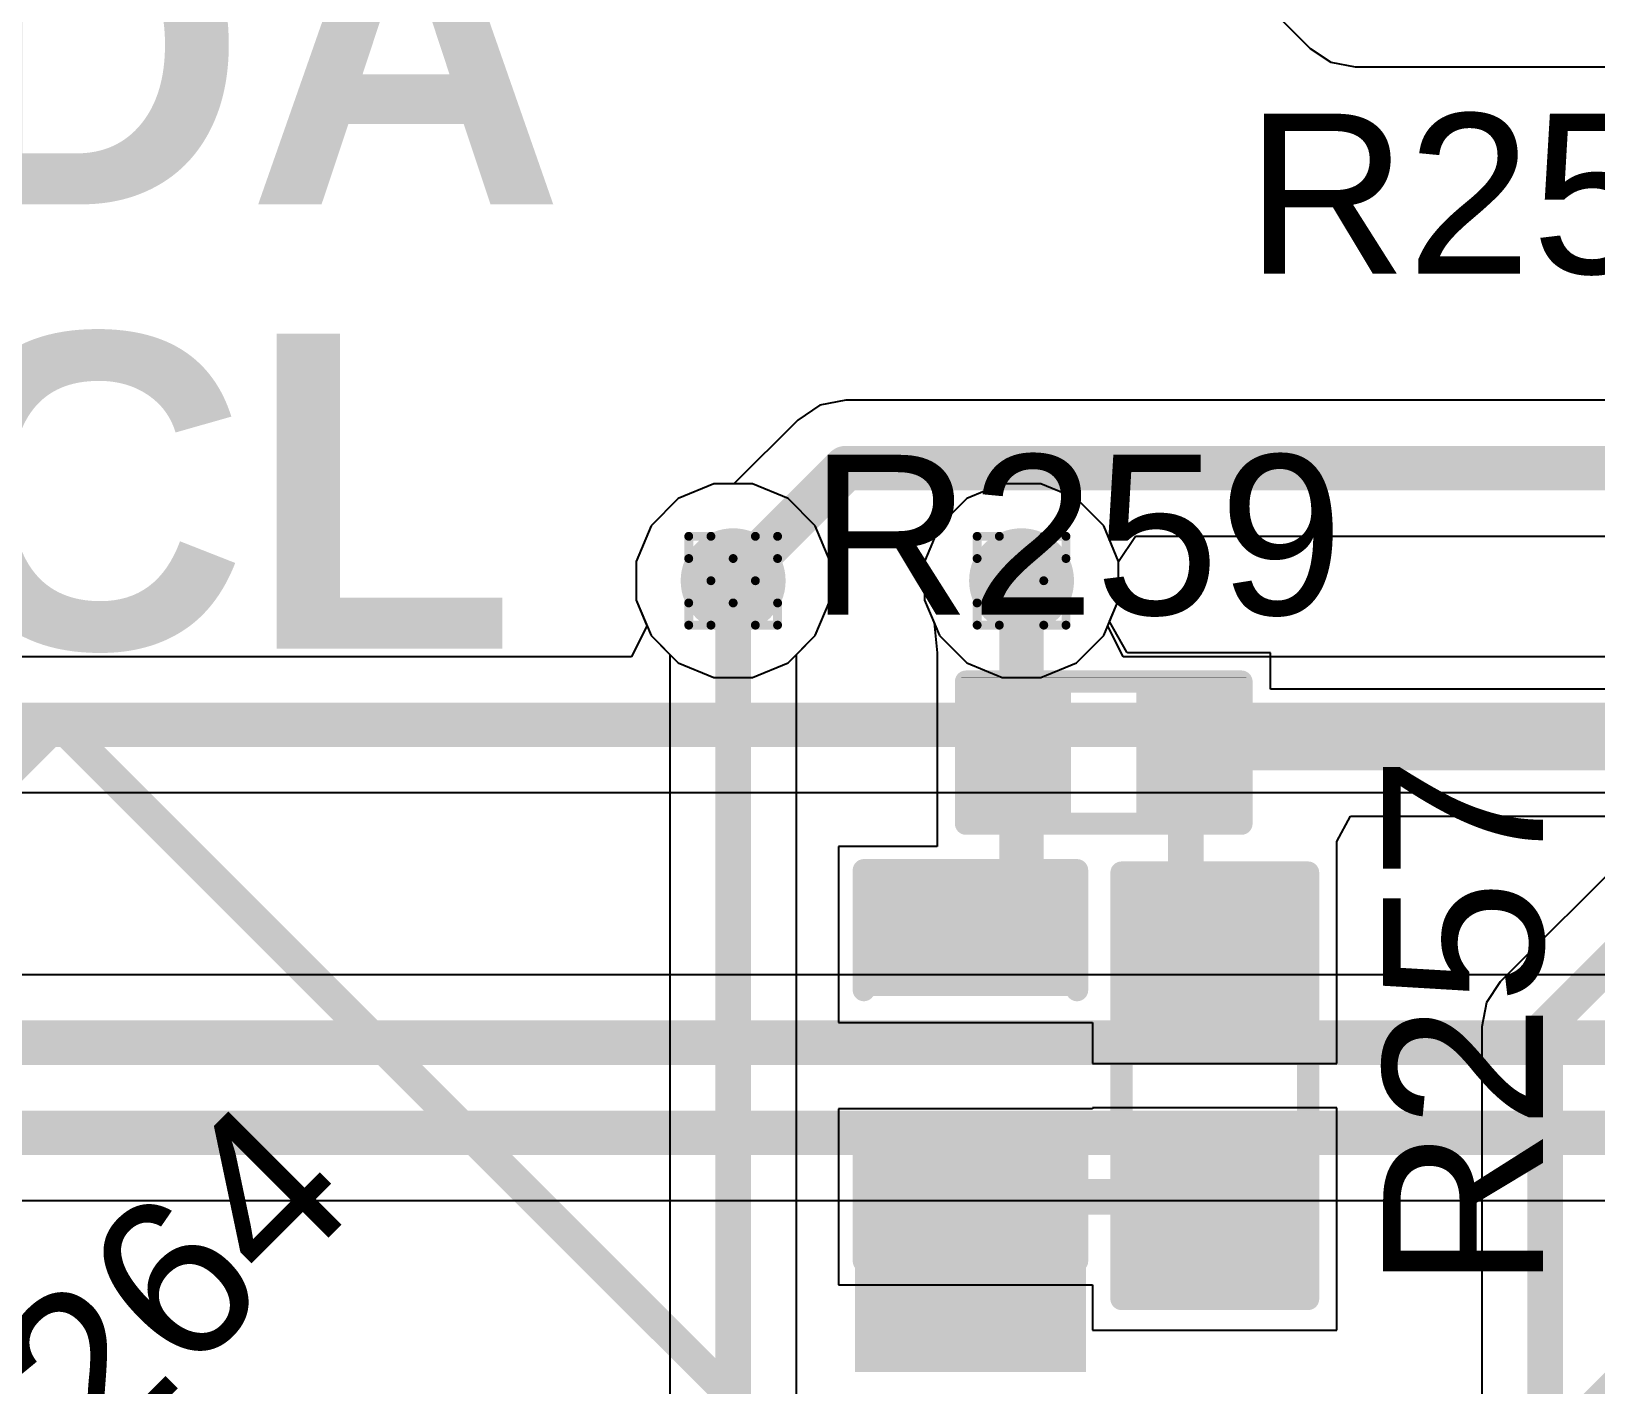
# Model space of a CAD drawing. Header units: inches. Extents: x -11 to 5379, y 0 to 5429.
# Drawn here: x 182.68 to 191.62, y 31.6 to 39.34 of the extents above; entities that cross this region are included whole.
import ezdxf

# ---------------------------------------------------------------- set-up
doc = ezdxf.new("R2010")
doc.units = ezdxf.units.IN
for name, color, linetype in [('Bottom Layer', 5, 'Continuous'), ('Drill Drawing', 1, 'Continuous'), ('GND', 16, 'Continuous'), ('PWR', 76, 'Continuous'), ('Top Layer', 1, 'Continuous'), ('Top Overlay', 2, 'Continuous'), ('Top Paste', 8, 'Continuous'), ('Top Solder', 216, 'Continuous'), ('Via Holes', 16, 'Continuous')]:
    doc.layers.add(name, color=color, linetype=linetype)
doc.styles.add('Arial', font='', dxfattribs={"height": 0.2})
doc.styles.add('Arial_Bold', font='', dxfattribs={"height": 0.2})
doc.styles.get('Arial').set_extended_font_data('Arial')
doc.styles.get('Arial_Bold').set_extended_font_data('Arial', bold=True)

# ---------------------------------------------------------------- blocks, each defined once
blk = doc.blocks.new('R___0402_259')
at = {"layer": 'Top Layer'}
for points in [[(-0.6985, -0.3175), (-0.6985, 0.3175), (-0.2413, 0.3175), (-0.2413, -0.3175)], [(0.2413, -0.3175), (0.2413, 0.3175), (0.6985, 0.3175), (0.6985, -0.3175)]]:
    blk.add_hatch(color=1, dxfattribs=at).paths.add_polyline_path(points)
at = {"layer": 'Top Paste'}
for points in [[(-0.6985, -0.3175), (-0.6985, 0.3175), (-0.2413, 0.3175), (-0.2413, -0.3175)], [(0.2413, -0.3175), (0.2413, 0.3175), (0.6985, 0.3175), (0.6985, -0.3175)]]:
    blk.add_hatch(color=8, dxfattribs=at).paths.add_polyline_path(points)
at = {"layer": 'Top Solder'}
for points in [[(-0.7535, -0.3725), (-0.7535, 0.3725), (-0.1863, 0.3725), (-0.1863, -0.3725)], [(0.1863, -0.3725), (0.1863, 0.3725), (0.7535, 0.3725), (0.7535, -0.3725)]]:
    blk.add_hatch(color=216, dxfattribs=at).paths.add_polyline_path(points)
at = {"layer": 'Top Overlay'}
for points in [[(-0.7874, 0.4064, 0.127, 0.127, 0), (-0.7874, -0.4064, 0.127, 0.127, 0)], [(0.7874, 0.4064, 0.127, 0.127, 0), (-0.7874, 0.4064, 0.127, 0.127, 0)], [(0.7874, 0.4064, 0.127, 0.127, 0), (0.7874, -0.4064, 0.127, 0.127, 0)], [(0.7874, -0.4064, 0.127, 0.127, 0), (-0.7874, -0.4064, 0.127, 0.127, 0)], [(0.8128, -0.4318, 0.00323, 0.00323, 0), (-0.8128, -0.4318, 0.00323, 0.00323, 0)]]:
    blk.add_lwpolyline(points, format="xyseb", dxfattribs=at)
for points in [[(-0.8191, 0.4064, 0.0635, 0.0635, 1), (-0.7556, 0.4064, 0.0635, 0.0635, 1)], [(-0.8191, 0.4064, 0.0635, 0.0635, 1), (-0.7556, 0.4064, 0.0635, 0.0635, 1)], [(0.7556, 0.4064, 0.0635, 0.0635, 1), (0.8191, 0.4064, 0.0635, 0.0635, 1)], [(0.7556, 0.4064, 0.0635, 0.0635, 1), (0.8191, 0.4064, 0.0635, 0.0635, 1)], [(-0.8191, -0.4064, 0.0635, 0.0635, 1), (-0.7556, -0.4064, 0.0635, 0.0635, 1)], [(-0.8191, -0.4064, 0.0635, 0.0635, 1), (-0.7556, -0.4064, 0.0635, 0.0635, 1)], [(0.7556, -0.4064, 0.0635, 0.0635, 1), (0.8191, -0.4064, 0.0635, 0.0635, 1)], [(0.7556, -0.4064, 0.0635, 0.0635, 1), (0.8191, -0.4064, 0.0635, 0.0635, 1)], [(-0.8136, -0.4318, 0.00161, 0.00161, 1), (-0.812, -0.4318, 0.00161, 0.00161, 1)], [(0.812, -0.4318, 0.00161, 0.00161, 1), (0.8136, -0.4318, 0.00161, 0.00161, 1)]]:
    blk.add_lwpolyline(points, format="xyseb", close=True, dxfattribs=at)
blk = doc.blocks.new('R___0603_261')
at = {"layer": 'Top Layer'}
for points in [[(-0.381, 0.4445), (-0.381, -0.4445), (-1.143, -0.4445), (-1.143, 0.4445)], [(1.143, 0.4445), (1.143, -0.4445), (0.381, -0.4445), (0.381, 0.4445)]]:
    blk.add_hatch(color=1, dxfattribs=at).paths.add_polyline_path(points)
at = {"layer": 'Top Paste'}
for points in [[(-0.381, 0.4445), (-0.381, -0.4445), (-1.143, -0.4445), (-1.143, 0.4445)], [(1.143, 0.4445), (1.143, -0.4445), (0.381, -0.4445), (0.381, 0.4445)]]:
    blk.add_hatch(color=8, dxfattribs=at).paths.add_polyline_path(points)
at = {"layer": 'Top Solder'}
for points in [[(-0.2794, 0.5461), (-0.2794, -0.5461), (-1.2446, -0.5461), (-1.2446, 0.5461)], [(1.2446, 0.5461), (1.2446, -0.5461), (0.2794, -0.5461), (0.2794, 0.5461)]]:
    blk.add_hatch(color=216, dxfattribs=at).paths.add_polyline_path(points)
at = {"layer": 'Top Overlay'}
for points in [[(-1.2192, 0.5334, 0.127, 0.127, 0), (1.2192, 0.5334, 0.127, 0.127, 0)], [(-1.2192, 0.5334, 0.127, 0.127, 0), (-1.2192, -0.5334, 0.127, 0.127, 0)], [(1.2192, 0.5334, 0.127, 0.127, 0), (1.2192, -0.5334, 0.127, 0.127, 0)], [(-1.2192, -0.5334, 0.127, 0.127, 0), (1.2192, -0.5334, 0.127, 0.127, 0)]]:
    blk.add_lwpolyline(points, format="xyseb", dxfattribs=at)
for points in [[(-1.25095, 0.5334, 0.0635, 0.0635, 1), (-1.18745, 0.5334, 0.0635, 0.0635, 1)], [(-1.25095, 0.5334, 0.0635, 0.0635, 1), (-1.18745, 0.5334, 0.0635, 0.0635, 1)], [(1.18745, 0.5334, 0.0635, 0.0635, 1), (1.25095, 0.5334, 0.0635, 0.0635, 1)], [(1.18745, 0.5334, 0.0635, 0.0635, 1), (1.25095, 0.5334, 0.0635, 0.0635, 1)], [(-1.25095, -0.5334, 0.0635, 0.0635, 1), (-1.18745, -0.5334, 0.0635, 0.0635, 1)], [(-1.25095, -0.5334, 0.0635, 0.0635, 1), (-1.18745, -0.5334, 0.0635, 0.0635, 1)], [(1.18745, -0.5334, 0.0635, 0.0635, 1), (1.25095, -0.5334, 0.0635, 0.0635, 1)], [(1.18745, -0.5334, 0.0635, 0.0635, 1), (1.25095, -0.5334, 0.0635, 0.0635, 1)]]:
    blk.add_lwpolyline(points, format="xyseb", close=True, dxfattribs=at)
blk = doc.blocks.new('LED_0603_490')
at = {"layer": 'Top Layer'}
for points in [[(-1, 0.5), (-0.5, 0.5), (-0.5, -0.5), (-1, -0.5)], [(0.5, 0.5), (1, 0.5), (1, -0.5), (0.5, -0.5)]]:
    blk.add_hatch(color=1, dxfattribs=at).paths.add_polyline_path(points)
at = {"layer": 'Top Overlay'}
blk.add_hatch(color=2, dxfattribs=at).paths.add_polyline_path([(1.1176, -0.6604), (1.7526, -0.6604), (1.7526, 0.6604), (1.1176, 0.6604)])
at = {"layer": 'Top Paste'}
for points in [[(-1, 0.5), (-0.5, 0.5), (-0.5, -0.5), (-1, -0.5)], [(0.5, 0.5), (1, 0.5), (1, -0.5), (0.5, -0.5)]]:
    blk.add_hatch(color=8, dxfattribs=at).paths.add_polyline_path(points)
at = {"layer": 'Top Solder'}
for points in [[(-1.1016, 0.6016), (-0.3984, 0.6016), (-0.3984, -0.6016), (-1.1016, -0.6016)], [(0.3984, 0.6016), (1.1016, 0.6016), (1.1016, -0.6016), (0.3984, -0.6016)]]:
    blk.add_hatch(color=216, dxfattribs=at).paths.add_polyline_path(points)
at = {"layer": 'Top Overlay'}
for points in [[(-0.4318, 0.6096, 0.127, 0.127, 0), (-1.1176, 0.6096, 0.127, 0.127, 0)], [(-1.1176, -0.6096, 0.127, 0.127, 0), (-1.1176, 0.6096, 0.127, 0.127, 0)], [(1.1176, 0.6096, 0.127, 0.127, 0), (0.4318, 0.6096, 0.127, 0.127, 0)], [(1.1176, -0.6096, 0.127, 0.127, 0), (1.1176, 0.6096, 0.127, 0.127, 0)], [(-0.4318, -0.6096, 0.127, 0.127, 0), (-1.1176, -0.6096, 0.127, 0.127, 0)], [(1.1176, -0.6096, 0.127, 0.127, 0), (0.4318, -0.6096, 0.127, 0.127, 0)]]:
    blk.add_lwpolyline(points, format="xyseb", dxfattribs=at)
for points in [[(-1.1494, 0.6096, 0.0635, 0.0635, 1), (-1.0858, 0.6096, 0.0635, 0.0635, 1)], [(-1.1494, 0.6096, 0.0635, 0.0635, 1), (-1.0858, 0.6096, 0.0635, 0.0635, 1)], [(-0.4636, 0.6096, 0.0635, 0.0635, 1), (-0.4001, 0.6096, 0.0635, 0.0635, 1)], [(0.4001, 0.6096, 0.0635, 0.0635, 1), (0.4636, 0.6096, 0.0635, 0.0635, 1)], [(1.0859, 0.6096, 0.0635, 0.0635, 1), (1.1494, 0.6096, 0.0635, 0.0635, 1)], [(1.0859, 0.6096, 0.0635, 0.0635, 1), (1.1494, 0.6096, 0.0635, 0.0635, 1)], [(-1.1494, -0.6096, 0.0635, 0.0635, 1), (-1.0858, -0.6096, 0.0635, 0.0635, 1)], [(-1.1494, -0.6096, 0.0635, 0.0635, 1), (-1.0858, -0.6096, 0.0635, 0.0635, 1)], [(-0.4636, -0.6096, 0.0635, 0.0635, 1), (-0.4001, -0.6096, 0.0635, 0.0635, 1)], [(0.4001, -0.6096, 0.0635, 0.0635, 1), (0.4636, -0.6096, 0.0635, 0.0635, 1)], [(1.0859, -0.6096, 0.0635, 0.0635, 1), (1.1494, -0.6096, 0.0635, 0.0635, 1)], [(1.0859, -0.6096, 0.0635, 0.0635, 1), (1.1494, -0.6096, 0.0635, 0.0635, 1)]]:
    blk.add_lwpolyline(points, format="xyseb", close=True, dxfattribs=at)

msp = doc.modelspace()

# ---------------------------------------------------------------- hatches: boundary and pattern name
at = {"layer": 'Bottom Layer'}
h = msp.add_hatch(color=5, dxfattribs=at)
edge = h.paths.add_edge_path()
edge.add_arc((186.69, 36.195), 0.3, 0, 360)
h = msp.add_hatch(color=5, dxfattribs=at)
edge = h.paths.add_edge_path()
edge.add_arc((188.3389, 36.195), 0.3, 0, 360)
at = {"layer": 'GND'}
h = msp.add_hatch(color=16, dxfattribs=at)
edge = h.paths.add_edge_path()
edge.add_arc((186.69, 36.195), 0.3, 0, 360)
h = msp.add_hatch(color=16, dxfattribs=at)
edge = h.paths.add_edge_path()
edge.add_arc((188.3389, 36.195), 0.3, 0, 360)
at = {"layer": 'PWR'}
h = msp.add_hatch(color=76, dxfattribs=at)
edge = h.paths.add_edge_path()
edge.add_arc((186.69, 36.195), 0.3, 0, 360)
h = msp.add_hatch(color=76, dxfattribs=at)
edge = h.paths.add_edge_path()
edge.add_arc((188.3389, 36.195), 0.3, 0, 360)
at = {"layer": 'Top Layer'}
h = msp.add_hatch(color=1, dxfattribs=at)
edge = h.paths.add_edge_path()
edge.add_arc((186.69, 36.195), 0.3, 0, 360)
h = msp.add_hatch(color=1, dxfattribs=at)
edge = h.paths.add_edge_path()
edge.add_arc((188.3389, 36.195), 0.3, 0, 360)
at = {"layer": 'Via Holes'}
h = msp.add_hatch(color=7, dxfattribs=at)
edge = h.paths.add_edge_path()
edge.add_arc((186.69, 36.195), 0.15, 0, 360)
h = msp.add_hatch(color=7, dxfattribs=at)
edge = h.paths.add_edge_path()
edge.add_arc((188.3389, 36.195), 0.15, 0, 360)

# ---------------------------------------------------------------- linework, layer by layer
at = {"layer": 'Bottom Layer'}
for p, q in [((187.3343, 37.2278), (187.1856, 37.1982)), ((196.19, 37.2278), (187.3343, 37.2278)), ((187.1856, 37.1982), (187.0596, 37.114)), ((187.0596, 37.114), (186.6946, 36.749)), ((186.5798, 36.749), (186.3762, 36.6647)), ((186.6946, 36.749), (186.5798, 36.749)), ((186.3762, 36.6647), (186.2203, 36.5088)), ((186.2203, 36.5088), (186.136, 36.3052)), ((188.8929, 36.3052), (188.9902, 36.4508)), ((188.9902, 36.4508), (196.3466, 36.4508)), ((186.136, 36.3052), (186.136, 36.0848)), ((188.8929, 36.0848), (188.8929, 36.3052)), ((186.136, 36.0848), (186.1968, 35.9379)), ((188.8321, 35.9379), (188.8929, 36.0848)), ((186.1968, 35.9379), (186.1091, 35.7601)), ((188.9198, 35.7601), (188.8321, 35.9379)), ((186.1091, 35.7601), (179.5971, 35.7601)), ((193.6418, 35.7601), (188.9198, 35.7601)), ((179.4362, 34.9832), (193.6418, 34.9832)), ((195.9964, 33.9419), (176.3418, 33.9419)), ((176.3817, 32.6499), (192.1122, 32.6499))]:
    msp.add_line(p, q, dxfattribs=at)
for points in [[(186.69, 36.195, 0.254, 0.254, 0), (187.3343, 36.8393, 0.254, 0.254, 0)], [(187.3343, 36.8393, 0.254, 0.254, 0), (196.5075, 36.8393, 0.254, 0.254, 0)], [(179.4362, 35.3716, 0.254, 0.254, 0), (194.0368, 35.3716, 0.254, 0.254, 0)], [(176.0075, 33.5534, 0.254, 0.254, 0), (196.1573, 33.5534, 0.254, 0.254, 0)], [(176.2208, 33.0384, 0.254, 0.254, 0), (196.3899, 33.0384, 0.254, 0.254, 0)]]:
    msp.add_lwpolyline(points, format="xyseb", dxfattribs=at)
for points in [[(187.2708, 36.8393, 0.127, 0.127, 1), (187.3978, 36.8393, 0.127, 0.127, 1)], [(187.2708, 36.8393, 0.127, 0.127, 1), (187.3978, 36.8393, 0.127, 0.127, 1)], [(186.6265, 36.195, 0.127, 0.127, 1), (186.7535, 36.195, 0.127, 0.127, 1)]]:
    msp.add_lwpolyline(points, format="xyseb", close=True, dxfattribs=at)
at = {"layer": 'Drill Drawing'}
for points in [[(186.436, 36.322, 0.0508, 0.0508, 0), (186.436, 36.449, 0.0508, 0.0508, 0)], [(186.436, 36.449, 0.0508, 0.0508, 0), (186.563, 36.449, 0.0508, 0.0508, 0)], [(186.563, 36.449, 0.0508, 0.0508, 0), (186.69, 36.322, 0.0508, 0.0508, 0)], [(186.69, 36.322, 0.0508, 0.0508, 0), (186.817, 36.449, 0.0508, 0.0508, 0)], [(186.817, 36.449, 0.0508, 0.0508, 0), (186.944, 36.449, 0.0508, 0.0508, 0)], [(186.944, 36.322, 0.0508, 0.0508, 0), (186.944, 36.449, 0.0508, 0.0508, 0)], [(188.0849, 36.322, 0.0508, 0.0508, 0), (188.0849, 36.449, 0.0508, 0.0508, 0)], [(188.0849, 36.449, 0.0508, 0.0508, 0), (188.2119, 36.449, 0.0508, 0.0508, 0)], [(188.2119, 36.449, 0.0508, 0.0508, 0), (188.3389, 36.322, 0.0508, 0.0508, 0)], [(188.3389, 36.322, 0.0508, 0.0508, 0), (188.4659, 36.449, 0.0508, 0.0508, 0)], [(188.4659, 36.449, 0.0508, 0.0508, 0), (188.5929, 36.449, 0.0508, 0.0508, 0)], [(188.5929, 36.322, 0.0508, 0.0508, 0), (188.5929, 36.449, 0.0508, 0.0508, 0)], [(186.436, 36.322, 0.0508, 0.0508, 0), (186.563, 36.195, 0.0508, 0.0508, 0)], [(186.817, 36.195, 0.0508, 0.0508, 0), (186.944, 36.322, 0.0508, 0.0508, 0)], [(188.0849, 36.322, 0.0508, 0.0508, 0), (188.2119, 36.195, 0.0508, 0.0508, 0)], [(188.4659, 36.195, 0.0508, 0.0508, 0), (188.5929, 36.322, 0.0508, 0.0508, 0)], [(186.436, 36.068, 0.0508, 0.0508, 0), (186.563, 36.195, 0.0508, 0.0508, 0)], [(186.817, 36.195, 0.0508, 0.0508, 0), (186.944, 36.068, 0.0508, 0.0508, 0)], [(188.0849, 36.068, 0.0508, 0.0508, 0), (188.2119, 36.195, 0.0508, 0.0508, 0)], [(188.4659, 36.195, 0.0508, 0.0508, 0), (188.5929, 36.068, 0.0508, 0.0508, 0)], [(186.436, 35.941, 0.0508, 0.0508, 0), (186.436, 36.068, 0.0508, 0.0508, 0)], [(186.563, 35.941, 0.0508, 0.0508, 0), (186.69, 36.068, 0.0508, 0.0508, 0)], [(186.69, 36.068, 0.0508, 0.0508, 0), (186.817, 35.941, 0.0508, 0.0508, 0)], [(186.944, 35.941, 0.0508, 0.0508, 0), (186.944, 36.068, 0.0508, 0.0508, 0)], [(188.0849, 35.941, 0.0508, 0.0508, 0), (188.0849, 36.068, 0.0508, 0.0508, 0)], [(188.2119, 35.941, 0.0508, 0.0508, 0), (188.3389, 36.068, 0.0508, 0.0508, 0)], [(188.3389, 36.068, 0.0508, 0.0508, 0), (188.4659, 35.941, 0.0508, 0.0508, 0)], [(188.5929, 35.941, 0.0508, 0.0508, 0), (188.5929, 36.068, 0.0508, 0.0508, 0)], [(186.436, 35.941, 0.0508, 0.0508, 0), (186.563, 35.941, 0.0508, 0.0508, 0)], [(186.817, 35.941, 0.0508, 0.0508, 0), (186.944, 35.941, 0.0508, 0.0508, 0)], [(188.0849, 35.941, 0.0508, 0.0508, 0), (188.2119, 35.941, 0.0508, 0.0508, 0)], [(188.4659, 35.941, 0.0508, 0.0508, 0), (188.5929, 35.941, 0.0508, 0.0508, 0)]]:
    msp.add_lwpolyline(points, format="xyseb", dxfattribs=at)
for points in [[(186.4233, 36.449, 0.0254, 0.0254, 1), (186.4487, 36.449, 0.0254, 0.0254, 1)], [(186.4233, 36.449, 0.0254, 0.0254, 1), (186.4487, 36.449, 0.0254, 0.0254, 1)], [(186.5503, 36.449, 0.0254, 0.0254, 1), (186.5757, 36.449, 0.0254, 0.0254, 1)], [(186.5503, 36.449, 0.0254, 0.0254, 1), (186.5757, 36.449, 0.0254, 0.0254, 1)], [(186.8043, 36.449, 0.0254, 0.0254, 1), (186.8297, 36.449, 0.0254, 0.0254, 1)], [(186.8043, 36.449, 0.0254, 0.0254, 1), (186.8297, 36.449, 0.0254, 0.0254, 1)], [(186.9313, 36.449, 0.0254, 0.0254, 1), (186.9567, 36.449, 0.0254, 0.0254, 1)], [(186.9313, 36.449, 0.0254, 0.0254, 1), (186.9567, 36.449, 0.0254, 0.0254, 1)], [(188.0722, 36.449, 0.0254, 0.0254, 1), (188.0976, 36.449, 0.0254, 0.0254, 1)], [(188.0722, 36.449, 0.0254, 0.0254, 1), (188.0976, 36.449, 0.0254, 0.0254, 1)], [(188.1992, 36.449, 0.0254, 0.0254, 1), (188.2246, 36.449, 0.0254, 0.0254, 1)], [(188.1992, 36.449, 0.0254, 0.0254, 1), (188.2246, 36.449, 0.0254, 0.0254, 1)], [(188.4532, 36.449, 0.0254, 0.0254, 1), (188.4786, 36.449, 0.0254, 0.0254, 1)], [(188.4532, 36.449, 0.0254, 0.0254, 1), (188.4786, 36.449, 0.0254, 0.0254, 1)], [(188.5802, 36.449, 0.0254, 0.0254, 1), (188.6056, 36.449, 0.0254, 0.0254, 1)], [(188.5802, 36.449, 0.0254, 0.0254, 1), (188.6056, 36.449, 0.0254, 0.0254, 1)], [(186.4233, 36.322, 0.0254, 0.0254, 1), (186.4487, 36.322, 0.0254, 0.0254, 1)], [(186.4233, 36.322, 0.0254, 0.0254, 1), (186.4487, 36.322, 0.0254, 0.0254, 1)], [(186.6773, 36.322, 0.0254, 0.0254, 1), (186.7027, 36.322, 0.0254, 0.0254, 1)], [(186.6773, 36.322, 0.0254, 0.0254, 1), (186.7027, 36.322, 0.0254, 0.0254, 1)], [(186.9313, 36.322, 0.0254, 0.0254, 1), (186.9567, 36.322, 0.0254, 0.0254, 1)], [(186.9313, 36.322, 0.0254, 0.0254, 1), (186.9567, 36.322, 0.0254, 0.0254, 1)], [(188.0722, 36.322, 0.0254, 0.0254, 1), (188.0976, 36.322, 0.0254, 0.0254, 1)], [(188.0722, 36.322, 0.0254, 0.0254, 1), (188.0976, 36.322, 0.0254, 0.0254, 1)], [(188.3262, 36.322, 0.0254, 0.0254, 1), (188.3516, 36.322, 0.0254, 0.0254, 1)], [(188.3262, 36.322, 0.0254, 0.0254, 1), (188.3516, 36.322, 0.0254, 0.0254, 1)], [(188.5802, 36.322, 0.0254, 0.0254, 1), (188.6056, 36.322, 0.0254, 0.0254, 1)], [(188.5802, 36.322, 0.0254, 0.0254, 1), (188.6056, 36.322, 0.0254, 0.0254, 1)], [(186.5503, 36.195, 0.0254, 0.0254, 1), (186.5757, 36.195, 0.0254, 0.0254, 1)], [(186.5503, 36.195, 0.0254, 0.0254, 1), (186.5757, 36.195, 0.0254, 0.0254, 1)], [(186.8043, 36.195, 0.0254, 0.0254, 1), (186.8297, 36.195, 0.0254, 0.0254, 1)], [(186.8043, 36.195, 0.0254, 0.0254, 1), (186.8297, 36.195, 0.0254, 0.0254, 1)], [(188.1992, 36.195, 0.0254, 0.0254, 1), (188.2246, 36.195, 0.0254, 0.0254, 1)], [(188.1992, 36.195, 0.0254, 0.0254, 1), (188.2246, 36.195, 0.0254, 0.0254, 1)], [(188.4532, 36.195, 0.0254, 0.0254, 1), (188.4786, 36.195, 0.0254, 0.0254, 1)], [(188.4532, 36.195, 0.0254, 0.0254, 1), (188.4786, 36.195, 0.0254, 0.0254, 1)], [(186.4233, 36.068, 0.0254, 0.0254, 1), (186.4487, 36.068, 0.0254, 0.0254, 1)], [(186.4233, 36.068, 0.0254, 0.0254, 1), (186.4487, 36.068, 0.0254, 0.0254, 1)], [(186.6773, 36.068, 0.0254, 0.0254, 1), (186.7027, 36.068, 0.0254, 0.0254, 1)], [(186.6773, 36.068, 0.0254, 0.0254, 1), (186.7027, 36.068, 0.0254, 0.0254, 1)], [(186.9313, 36.068, 0.0254, 0.0254, 1), (186.9567, 36.068, 0.0254, 0.0254, 1)], [(186.9313, 36.068, 0.0254, 0.0254, 1), (186.9567, 36.068, 0.0254, 0.0254, 1)], [(188.0722, 36.068, 0.0254, 0.0254, 1), (188.0976, 36.068, 0.0254, 0.0254, 1)], [(188.0722, 36.068, 0.0254, 0.0254, 1), (188.0976, 36.068, 0.0254, 0.0254, 1)], [(188.3262, 36.068, 0.0254, 0.0254, 1), (188.3516, 36.068, 0.0254, 0.0254, 1)], [(188.3262, 36.068, 0.0254, 0.0254, 1), (188.3516, 36.068, 0.0254, 0.0254, 1)], [(188.5802, 36.068, 0.0254, 0.0254, 1), (188.6056, 36.068, 0.0254, 0.0254, 1)], [(188.5802, 36.068, 0.0254, 0.0254, 1), (188.6056, 36.068, 0.0254, 0.0254, 1)], [(186.4233, 35.941, 0.0254, 0.0254, 1), (186.4487, 35.941, 0.0254, 0.0254, 1)], [(186.4233, 35.941, 0.0254, 0.0254, 1), (186.4487, 35.941, 0.0254, 0.0254, 1)], [(186.5503, 35.941, 0.0254, 0.0254, 1), (186.5757, 35.941, 0.0254, 0.0254, 1)], [(186.5503, 35.941, 0.0254, 0.0254, 1), (186.5757, 35.941, 0.0254, 0.0254, 1)], [(186.8043, 35.941, 0.0254, 0.0254, 1), (186.8297, 35.941, 0.0254, 0.0254, 1)], [(186.8043, 35.941, 0.0254, 0.0254, 1), (186.8297, 35.941, 0.0254, 0.0254, 1)], [(186.9313, 35.941, 0.0254, 0.0254, 1), (186.9567, 35.941, 0.0254, 0.0254, 1)], [(186.9313, 35.941, 0.0254, 0.0254, 1), (186.9567, 35.941, 0.0254, 0.0254, 1)], [(188.0722, 35.941, 0.0254, 0.0254, 1), (188.0976, 35.941, 0.0254, 0.0254, 1)], [(188.0722, 35.941, 0.0254, 0.0254, 1), (188.0976, 35.941, 0.0254, 0.0254, 1)], [(188.1992, 35.941, 0.0254, 0.0254, 1), (188.2246, 35.941, 0.0254, 0.0254, 1)], [(188.1992, 35.941, 0.0254, 0.0254, 1), (188.2246, 35.941, 0.0254, 0.0254, 1)], [(188.4532, 35.941, 0.0254, 0.0254, 1), (188.4786, 35.941, 0.0254, 0.0254, 1)], [(188.4532, 35.941, 0.0254, 0.0254, 1), (188.4786, 35.941, 0.0254, 0.0254, 1)], [(188.5802, 35.941, 0.0254, 0.0254, 1), (188.6056, 35.941, 0.0254, 0.0254, 1)], [(188.5802, 35.941, 0.0254, 0.0254, 1), (188.6056, 35.941, 0.0254, 0.0254, 1)]]:
    msp.add_lwpolyline(points, format="xyseb", close=True, dxfattribs=at)
at = {"layer": 'GND'}
for p, q in [((186.5798, 36.749), (186.3762, 36.6647)), ((186.8002, 36.749), (186.5798, 36.749)), ((187.0038, 36.6647), (186.8002, 36.749)), ((188.2287, 36.749), (188.0251, 36.6647)), ((188.4491, 36.749), (188.2287, 36.749)), ((188.6527, 36.6647), (188.4491, 36.749)), ((186.3762, 36.6647), (186.2203, 36.5088)), ((187.1597, 36.5088), (187.0038, 36.6647)), ((188.0251, 36.6647), (187.8692, 36.5088)), ((188.8086, 36.5088), (188.6527, 36.6647)), ((186.2203, 36.5088), (186.136, 36.3052)), ((187.244, 36.3052), (187.1597, 36.5088)), ((187.8692, 36.5088), (187.7849, 36.3052)), ((188.8929, 36.3052), (188.8086, 36.5088)), ((186.136, 36.3052), (186.136, 36.0848)), ((187.244, 36.0848), (187.244, 36.3052)), ((187.7849, 36.3052), (187.7849, 36.0848)), ((188.8929, 36.0848), (188.8929, 36.3052)), ((186.136, 36.0848), (186.2203, 35.8812)), ((187.1597, 35.8812), (187.244, 36.0848)), ((187.7849, 36.0848), (187.8692, 35.8812)), ((188.8086, 35.8812), (188.8929, 36.0848)), ((186.2203, 35.8812), (186.3762, 35.7253)), ((187.0038, 35.7253), (187.1597, 35.8812)), ((187.8692, 35.8812), (188.0251, 35.7253)), ((188.6527, 35.7253), (188.8086, 35.8812)), ((186.3762, 35.7253), (186.5798, 35.641)), ((186.8002, 35.641), (187.0038, 35.7253)), ((188.0251, 35.7253), (188.2287, 35.641)), ((188.4491, 35.641), (188.6527, 35.7253)), ((186.5798, 35.641), (186.8002, 35.641)), ((188.2287, 35.641), (188.4491, 35.641))]:
    msp.add_line(p, q, dxfattribs=at)
at = {"layer": 'PWR'}
for p, q in [((186.5798, 36.749), (186.3762, 36.6647)), ((186.8002, 36.749), (186.5798, 36.749)), ((187.0038, 36.6647), (186.8002, 36.749)), ((186.3762, 36.6647), (186.2203, 36.5088)), ((187.1597, 36.5088), (187.0038, 36.6647)), ((186.2203, 36.5088), (186.136, 36.3052)), ((187.244, 36.3052), (187.1597, 36.5088)), ((186.136, 36.3052), (186.136, 36.0848)), ((187.244, 36.0848), (187.244, 36.3052)), ((186.136, 36.0848), (186.2203, 35.8812)), ((187.1597, 35.8812), (187.244, 36.0848)), ((186.2203, 35.8812), (186.3762, 35.7253)), ((187.0038, 35.7253), (187.1597, 35.8812)), ((186.3762, 35.7253), (186.5798, 35.641)), ((186.8002, 35.641), (187.0038, 35.7253)), ((186.5798, 35.641), (186.8002, 35.641))]:
    msp.add_line(p, q, dxfattribs=at)
at = {"layer": 'Top Layer'}
for p, q in [((189.4816, 39.7475), (189.9896, 39.2395)), ((189.9896, 39.2395), (189.9896, 39.2395)), ((189.9896, 39.2395), (190.1073, 39.1609)), ((190.1073, 39.1609), (190.246, 39.1333)), ((190.246, 39.1333), (190.246, 39.1333)), ((190.246, 39.1333), (192.0633, 39.1333)), ((186.5798, 36.749), (186.3762, 36.6647)), ((186.8002, 36.749), (186.5798, 36.749)), ((187.0038, 36.6647), (186.8002, 36.749)), ((188.2287, 36.749), (188.0251, 36.6647)), ((188.4491, 36.749), (188.2287, 36.749)), ((188.6527, 36.6647), (188.4491, 36.749)), ((186.3762, 36.6647), (186.2203, 36.5088)), ((187.1597, 36.5088), (187.0038, 36.6647)), ((188.0251, 36.6647), (187.8692, 36.5088)), ((188.8086, 36.5088), (188.6527, 36.6647)), ((186.2203, 36.5088), (186.136, 36.3052)), ((187.244, 36.3052), (187.1597, 36.5088)), ((187.8692, 36.5088), (187.7849, 36.3052)), ((188.8929, 36.3052), (188.8086, 36.5088)), ((186.136, 36.3052), (186.136, 36.0848)), ((187.244, 36.0848), (187.244, 36.3052)), ((187.7849, 36.3052), (187.7849, 36.0848)), ((188.8929, 36.0848), (188.8929, 36.3052)), ((186.136, 36.0848), (186.2203, 35.8812)), ((187.1597, 35.8812), (187.244, 36.0848)), ((187.7849, 36.0848), (187.8391, 35.9541)), ((188.8417, 35.9612), (188.8929, 36.0848)), ((188.9412, 35.7867), (188.8417, 35.9612)), ((186.2203, 35.8812), (186.3274, 35.7741)), ((187.0526, 35.7741), (187.1597, 35.8812)), ((187.8391, 35.9541), (187.8563, 35.7834)), ((187.8563, 35.7834), (187.8563, 35.7834)), ((187.8563, 35.7834), (187.8563, 35.7834)), ((187.8563, 35.7834), (187.8563, 34.6759)), ((188.9459, 35.7834), (188.9412, 35.7867)), ((189.7613, 35.7834), (188.9459, 35.7834)), ((189.7613, 35.5745), (189.7613, 35.7834)), ((186.3274, 35.7741), (186.3274, 30.6302)), ((187.0526, 30.48), (187.0526, 35.7741)), ((192.0879, 35.5745), (189.7613, 35.5745)), ((190.1423, 34.7039), (190.2204, 34.8493)), ((190.2204, 34.8493), (191.7924, 34.8493)), ((187.8563, 34.6759), (187.2928, 34.6759)), ((187.2928, 34.6759), (187.2928, 33.6679)), ((190.1423, 33.4339), (190.1423, 34.7039)), ((191.8605, 34.6851), (191.0759, 33.9005)), ((191.0759, 33.9005), (190.9974, 33.7829)), ((190.9974, 33.7829), (190.9698, 33.6441)), ((187.2928, 33.6679), (188.7453, 33.6679)), ((188.7453, 33.6679), (188.7453, 33.4339)), ((190.9698, 33.6441), (190.9698, 33.6441)), ((190.9698, 33.6441), (190.9698, 29.8309)), ((188.7453, 33.4339), (190.1423, 33.4339)), ((188.7453, 33.1759), (187.2928, 33.1759)), ((187.2928, 33.1759), (187.2928, 32.1679)), ((190.1423, 33.1799), (188.7453, 33.1799)), ((188.7453, 33.1799), (188.7453, 33.1759)), ((190.1423, 31.9099), (190.1423, 33.1799)), ((187.2928, 32.1679), (188.7453, 32.1679)), ((188.7453, 32.1679), (188.7453, 31.9099)), ((188.7453, 31.9099), (190.1423, 31.9099))]:
    msp.add_line(p, q, dxfattribs=at)
for points in [[(191.3323, 33.6441, 0.2032, 0.2032, 0), (195.7951, 38.107, 0.2032, 0.2032, 0)], [(188.3389, 34.2949, 0.254, 0.254, 0), (188.3389, 36.195, 0.254, 0.254, 0)], [(186.69, 30.48, 0.2032, 0.2032, 0), (186.69, 36.195, 0.2032, 0.2032, 0)], [(189.2787, 35.2119, 0.2032, 0.2032, 0), (192.238, 35.2119, 0.2032, 0.2032, 0)], [(189.2787, 34.234, 0.2032, 0.2032, 0), (189.2787, 35.2119, 0.2032, 0.2032, 0)], [(188.2159, 34.1719, 0.254, 0.254, 0), (188.3389, 34.2949, 0.254, 0.254, 0)], [(188.0468, 34.1719, 0.254, 0.254, 0), (188.2159, 34.1719, 0.254, 0.254, 0)], [(189.2787, 34.234, 0.2032, 0.2032, 0), (189.4438, 34.0689, 0.2032, 0.2032, 0)], [(191.3323, 29.8309, 0.2032, 0.2032, 0), (191.3323, 33.6441, 0.2032, 0.2032, 0)], [(188.0468, 32.6719, 0.2032, 0.2032, 0), (189.3168, 32.6719, 0.2032, 0.2032, 0)], [(189.3168, 32.6719, 0.2032, 0.2032, 0), (189.4438, 32.5449, 0.2032, 0.2032, 0)]]:
    msp.add_lwpolyline(points, format="xyseb", dxfattribs=at)
for points in [[(188.2754, 36.195, 0.127, 0.127, 1), (188.4024, 36.195, 0.127, 0.127, 1)], [(186.6392, 36.195, 0.1016, 0.1016, 1), (186.7408, 36.195, 0.1016, 0.1016, 1)], [(189.2279, 35.2119, 0.1016, 0.1016, 1), (189.3295, 35.2119, 0.1016, 0.1016, 1)], [(189.2279, 35.2119, 0.1016, 0.1016, 1), (189.3295, 35.2119, 0.1016, 0.1016, 1)], [(188.2754, 34.2949, 0.127, 0.127, 1), (188.4024, 34.2949, 0.127, 0.127, 1)], [(188.2754, 34.2949, 0.127, 0.127, 1), (188.4024, 34.2949, 0.127, 0.127, 1)], [(187.9833, 34.1719, 0.127, 0.127, 1), (188.1103, 34.1719, 0.127, 0.127, 1)], [(188.1524, 34.1719, 0.127, 0.127, 1), (188.2794, 34.1719, 0.127, 0.127, 1)], [(188.1524, 34.1719, 0.127, 0.127, 1), (188.2794, 34.1719, 0.127, 0.127, 1)], [(189.2279, 34.234, 0.1016, 0.1016, 1), (189.3295, 34.234, 0.1016, 0.1016, 1)], [(189.2279, 34.234, 0.1016, 0.1016, 1), (189.3295, 34.234, 0.1016, 0.1016, 1)], [(189.393, 34.0689, 0.1016, 0.1016, 1), (189.4946, 34.0689, 0.1016, 0.1016, 1)], [(191.2815, 33.6441, 0.1016, 0.1016, 1), (191.3831, 33.6441, 0.1016, 0.1016, 1)], [(191.2815, 33.6441, 0.1016, 0.1016, 1), (191.3831, 33.6441, 0.1016, 0.1016, 1)], [(187.996, 32.6719, 0.1016, 0.1016, 1), (188.0976, 32.6719, 0.1016, 0.1016, 1)], [(189.266, 32.6719, 0.1016, 0.1016, 1), (189.3676, 32.6719, 0.1016, 0.1016, 1)], [(189.266, 32.6719, 0.1016, 0.1016, 1), (189.3676, 32.6719, 0.1016, 0.1016, 1)], [(189.393, 32.5449, 0.1016, 0.1016, 1), (189.4946, 32.5449, 0.1016, 0.1016, 1)]]:
    msp.add_lwpolyline(points, format="xyseb", close=True, dxfattribs=at)
at = {"layer": 'Top Overlay'}
for points in [[(177.9301, 30.4831, 0.1778, 0.1778, 0), (182.8297, 35.3827, 0.1778, 0.1778, 0)], [(182.8297, 35.3827, 0.1778, 0.1778, 0), (186.7759, 31.4365, 0.1778, 0.1778, 0)], [(190.6011, 30.4678, 0.1778, 0.1778, 0), (193.6427, 33.5094, 0.1778, 0.1778, 0)]]:
    msp.add_lwpolyline(points, format="xyseb", dxfattribs=at)
msp.add_lwpolyline([(182.7852, 35.3827, 0.0889, 0.0889, 1), (182.8741, 35.3827, 0.0889, 0.0889, 1)], format="xyseb", close=True, dxfattribs=at)
msp.add_lwpolyline([(182.7852, 35.3827, 0.0889, 0.0889, 1), (182.8741, 35.3827, 0.0889, 0.0889, 1)], format="xyseb", close=True, dxfattribs=at)

# ---------------------------------------------------------------- block references
for name, p, rotation in [('R___0402_259', (188.8088, 35.2119), 180), ('LED_0603_490', (188.0468, 33.4219), 270), ('R___0603_261', (189.4438, 33.3069), 90)]:
    msp.add_blockref(name, p, dxfattribs=dict(rotation=rotation))

# ---------------------------------------------------------------- texts
for s, height, rotation, style, p in [('I2C4-SDA', 1.8, 360, 'Arial_Bold', (174.2709, 38.3474)), ('I2C4-SCL', 1.8, 360, 'Arial_Bold', (174.2709, 35.8074)), ('R257', 0.9144, 90, 'Arial', (191.3208, 32.1402)), ('R264', 0.9144, 45, 'Arial', (182.4056, 30.4678))]:
    msp.add_text(s, height=height, rotation=rotation, dxfattribs=dict(at, style=style)).set_placement(p)
at = {"layer": 'Top Overlay', "style": 'Arial'}
for s, p in [('R251', (189.6209, 37.9514)), ('R259', (187.1249, 36.0008))]:
    msp.add_text(s, height=0.9144, dxfattribs=at).set_placement(p)

doc.saveas('drawing.dxf')
